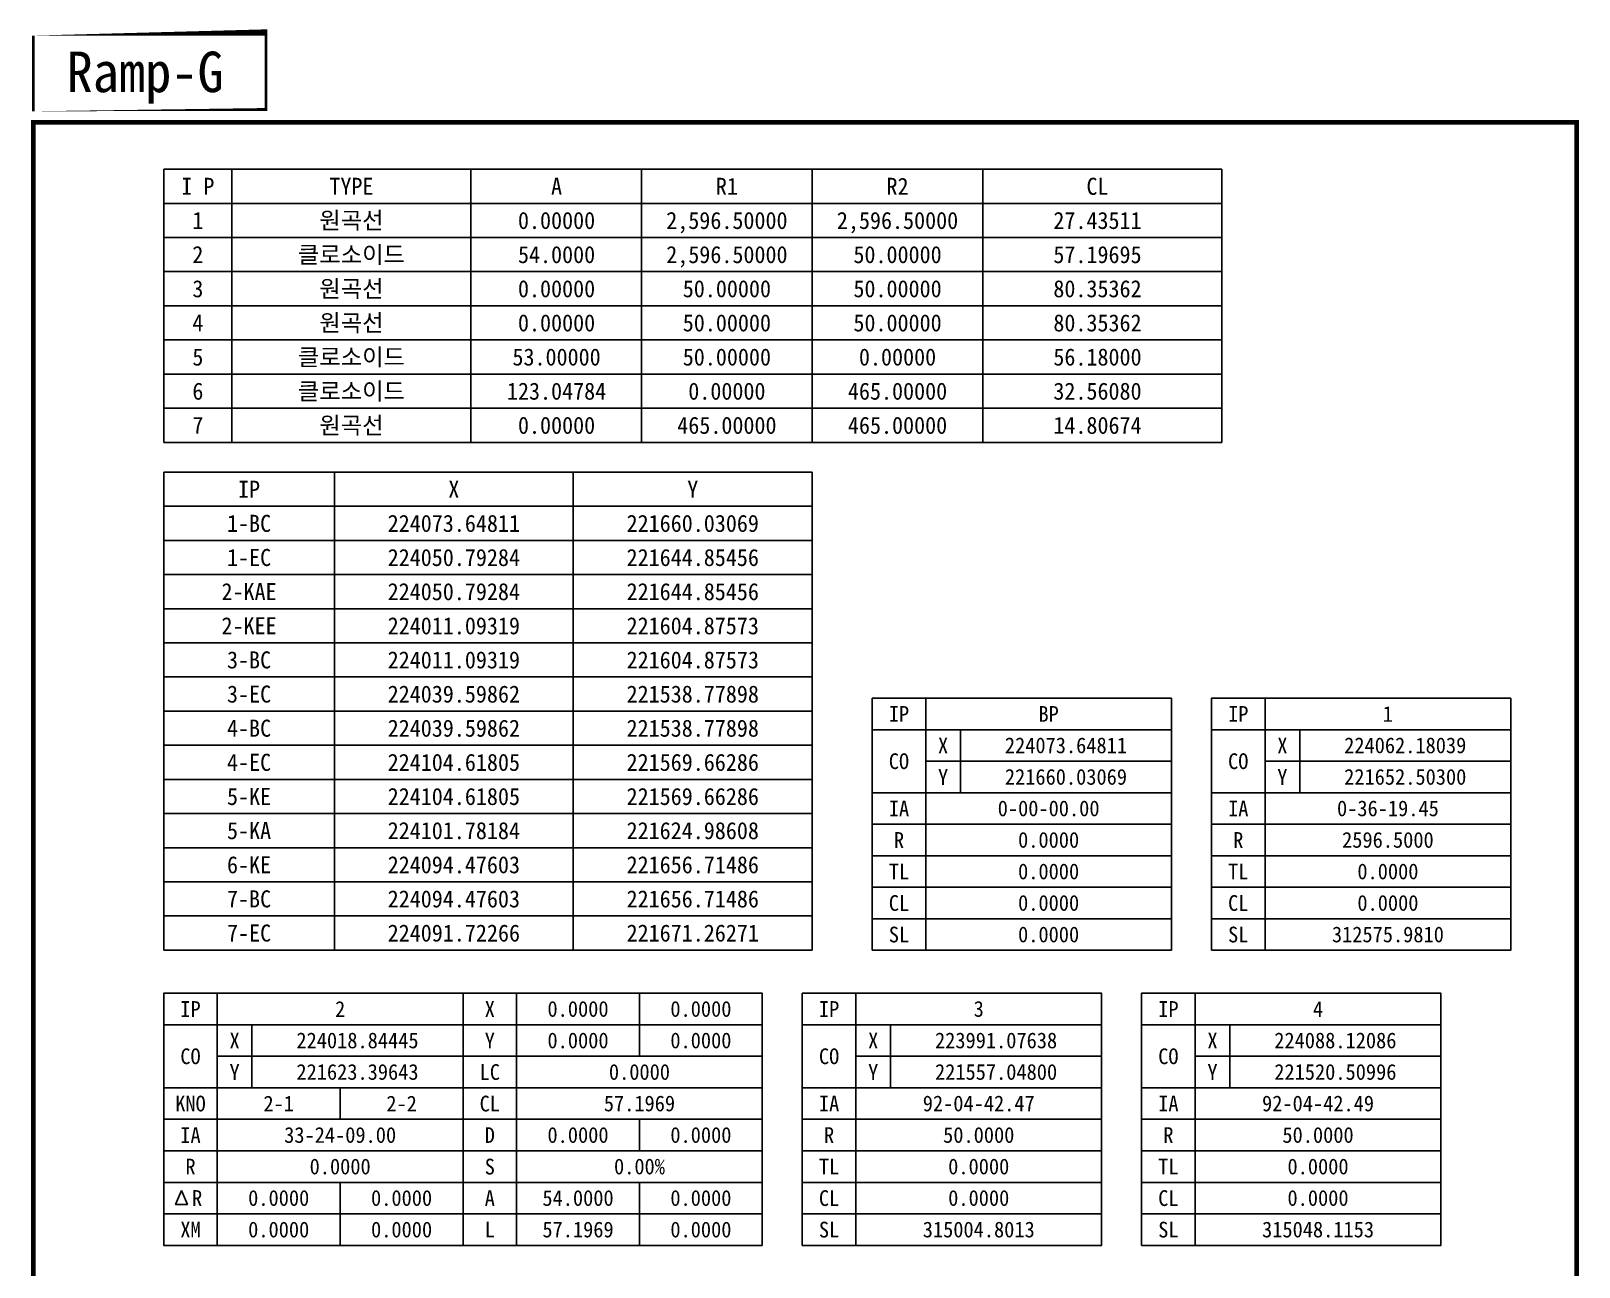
# Model space of a CAD drawing. Header units: metres. Extents: x 224482 to 226004, y 221373 to 222189.
# Drawn here: x 224481.9 to 224973.2, y 221797.3 to 222189.5 of the extents above; entities that cross this region are included whole.
import ezdxf
from ezdxf.enums import TextEntityAlignment as Align

# ---------------------------------------------------------------- set-up
doc = ezdxf.new("R2010")
doc.units = ezdxf.units.M
for name, color, linetype in [('CA-ALGN-TBSM', 2, 'Continuous'), ('CA-TABL-LIN1', 4, 'Continuous'), ('CA-TABL-LIN2', 1, 'Continuous'), ('CA-TABL-TEX2', 3, 'Continuous'), ('CZ-LIN1', 7, 'Continuous'), ('CZ-TEX1', 6, 'Continuous')]:
    doc.layers.add(name, color=color, linetype=linetype)
doc.styles.add('GHS', font='DotumChe.ttf')
doc.styles.add('GTXT', font='DotumChe.ttf')
doc.styles.add('돋움체', font='DotumChe.ttf')

# ---------------------------------------------------------------- blocks, each defined once
blk = doc.blocks.new('CACTCRV')
at = {"layer": 'CA-TABL-LIN1'}
blk.add_line((-15.25, -20), (-15.25, 20), dxfattribs=at)
blk.add_lwpolyline([(-23.75, -20), (23.75, -20), (23.75, 20), (-23.75, 20)], close=True, dxfattribs=at)
at = {"layer": 'CA-TABL-LIN2'}
for p, q in [((-23.75, 15), (23.75, 15)), ((-9.75, 5), (-9.75, 15)), ((-15.25, 10), (23.75, 10)), ((-23.75, 5), (23.75, 5)), ((-23.75, 0), (23.75, 0)), ((-23.75, -5), (23.75, -5)), ((-23.75, -10), (23.75, -10)), ((-23.75, -15), (23.75, -15))]:
    blk.add_line(p, q, dxfattribs=at)
at = {"layer": 'CA-TABL-TEX2', "style": 'GTXT'}
for s, p in [('IP', (-19.5, 17.5)), ('X', (-12.5, 12.5)), ('CO', (-19.5, 10)), ('Y', (-12.5, 7.5)), ('IA', (-19.5, 2.5)), ('R', (-19.5, -2.5)), ('TL', (-19.5, -7.5)), ('CL', (-19.5, -12.5)), ('SL', (-19.5, -17.5))]:
    blk.add_text(s, height=2.5, dxfattribs=at).set_placement(p, align=Align.MIDDLE_CENTER)
at = {"layer": 'CA-TABL-TEX2', "style": 'GTXT', "flags": 4}
for tag, p in [('IPNO', (4.249999359919457, 17.50000162638025)), ('COX', (7, 12.5)), ('COY', (7, 7.5)), ('IA', (4.25, 2.5)), ('R', (4.25, -2.5)), ('TL', (4.25, -7.5)), ('CL', (4.25, -12.5)), ('SL', (4.25, -17.5))]:
    blk.add_attdef(tag, text='', height=2.5, dxfattribs=at).set_placement(p, align=Align.MIDDLE)
blk = doc.blocks.new('CACTSPR')
at = {"layer": 'CA-TABL-LIN1'}
for p, q in [((0, -20), (0, 20)), ((8.5, -20), (8.5, 20))]:
    blk.add_line(p, q, dxfattribs=at)
blk.add_lwpolyline([(47.4999999999709, -20), (-47.5, -20), (-47.5, 20), (47.4999999999709, 20)], close=True, dxfattribs=at)
blk.add_lwpolyline([(-39, -20), (-39, 20)], dxfattribs=at)
at = {"layer": 'CA-TABL-LIN2'}
for p, q in [((28, 10), (28, 20)), ((-47.5, 15), (47.4999999999709, 15)), ((-33.5, 5), (-33.5, 15)), ((-39, 10), (47.5, 10)), ((-47.5, 5), (47.4999999999709, 5)), ((-19.5, 0), (-19.5, 5)), ((-47.5, 0), (47.4999999999709, 0)), ((28, -5), (28, 0)), ((-47.5, -5), (47.4999999999709, -5)), ((-47.5, -10), (47.4999999999709, -10)), ((-19.5, -20), (-19.5, -10)), ((28, -20), (28, -10)), ((-47.5, -15), (47.4999999999709, -15))]:
    blk.add_line(p, q, dxfattribs=at)
at = {"layer": 'CA-TABL-TEX2'}
blk.add_lwpolyline([(-44.67101316927119, -11.30628069797876), (-43.72807519867274, -13.49389222546324), (-45.61395113986964, -13.49389222546324)], close=True, dxfattribs=at)
at = {"layer": 'CA-TABL-TEX2', "style": 'GTXT'}
for s, p in [('IP', (-43.25, 17.5)), ('X', (4.25, 17.5)), ('X', (-36.25, 12.5)), ('Y', (4.25, 12.5)), ('CO', (-43.25, 10)), ('Y', (-36.25, 7.5)), ('LC', (4.25, 7.5)), ('KNO', (-43.25, 2.5)), ('CL', (4.25, 2.5)), ('IA', (-43.25, -2.5)), ('D', (4.25, -2.5)), ('R', (-43.25, -7.5)), ('S', (4.25, -7.5)), ('A', (4.25, -12.5)), ('XM', (-43.25, -17.5)), ('L', (4.25, -17.5))]:
    blk.add_text(s, height=2.5, dxfattribs=at).set_placement(p, align=Align.MIDDLE_CENTER)
blk.add_text('R', height=2.5, dxfattribs=at).set_placement((-42.19743679772364, -12.48919197084615), align=Align.MIDDLE)
at = {"layer": 'CA-TABL-TEX2', "style": 'GTXT', "flags": 4}
for tag, p in [('IPNO', (-19.50000064008054, 17.50000162638025)), ('X1', (18.25, 17.5)), ('X2', (37.75, 17.5)), ('COX', (-16.75, 12.5)), ('Y1', (18.25, 12.5)), ('Y2', (37.75, 12.5)), ('COY', (-16.75, 7.5)), ('LC', (28, 7.5)), ('KNO1', (-29.25000064008054, 2.500001626380254)), ('KNO2', (-9.750000640080543, 2.500001626380254)), ('CL', (28, 2.5)), ('IA', (-19.50000064008054, -2.499998373619746)), ('D1', (18.25, -2.5)), ('D2', (37.75, -2.5)), ('R', (-19.50000064008054, -7.499998373619746)), ('S', (28, -7.5)), ('DR1', (-29.25000064008054, -12.49999837361975)), ('DR2', (-9.750000640080543, -12.49999837361975)), ('A1', (18.25, -12.5)), ('A2', (37.75, -12.5)), ('XM1', (-29.25000064008054, -17.49999837361975)), ('XM2', (-9.750000640080543, -17.49999837361975)), ('SL1', (18.25, -17.5)), ('SL2', (37.75, -17.5))]:
    blk.add_attdef(tag, text='', height=2.5, dxfattribs=at).set_placement(p, align=Align.MIDDLE)

msp = doc.modelspace()

# ---------------------------------------------------------------- linework, layer by layer
at = {"layer": 'CA-TABL-LIN1', "linetype": 'Continuous'}
for p, q in [((224523.9967520901, 222145.6088562117), (224859.8300854234, 222145.6088562116)), ((224523.9967520901, 222145.6088562117), (224523.99675209, 222058.942189545)), ((224545.6634187568, 222145.6088562117), (224545.6634187568, 222134.7755228783)), ((224621.4967520901, 222145.6088562116), (224621.4967520901, 222134.7755228783)), ((224675.6634187568, 222145.6088562117), (224675.6634187568, 222134.7755228783)), ((224675.6634187568, 222145.6088562116), (224675.6634187568, 222134.7755228783)), ((224729.8300854235, 222145.6088562117), (224729.8300854235, 222134.7755228783)), ((224783.9967520901, 222145.6088562117), (224783.9967520901, 222134.7755228783)), ((224859.8300854234, 222145.6088562116), (224859.8300854234, 222134.7755228783)), ((224523.9967520901, 222134.7755228783), (224545.6634187568, 222134.7755228783)), ((224545.6634187568, 222134.7755228783), (224621.4967520901, 222134.7755228783)), ((224545.6634187568, 222134.7755228783), (224545.6634187568, 222123.942189545)), ((224621.4967520901, 222134.7755228783), (224697.3300854234, 222134.7755228783)), ((224621.4967520901, 222134.7755228783), (224621.4967520901, 222123.942189545)), ((224675.6634187568, 222134.7755228783), (224729.8300854235, 222134.7755228783)), ((224675.6634187568, 222134.7755228783), (224675.6634187568, 222123.942189545)), ((224729.8300854235, 222134.7755228783), (224783.9967520901, 222134.7755228783)), ((224729.8300854235, 222134.7755228783), (224729.8300854235, 222123.942189545)), ((224783.9967520902, 222134.7755228783), (224859.8300854234, 222134.7755228783)), ((224783.9967520901, 222134.7755228783), (224783.9967520901, 222123.942189545)), ((224859.8300854234, 222134.7755228783), (224859.8300854234, 222123.942189545)), ((224523.9967520901, 222123.942189545), (224545.6634187568, 222123.942189545)), ((224545.6634187568, 222123.942189545), (224621.4967520901, 222123.942189545)), ((224545.6634187568, 222123.942189545), (224545.6634187568, 222113.1088562117)), ((224621.4967520901, 222123.942189545), (224697.3300854234, 222123.942189545)), ((224621.4967520901, 222123.942189545), (224621.4967520901, 222113.1088562117)), ((224675.6634187568, 222123.942189545), (224729.8300854235, 222123.942189545)), ((224675.6634187568, 222123.942189545), (224675.6634187568, 222113.1088562116)), ((224729.8300854235, 222123.942189545), (224783.9967520901, 222123.942189545)), ((224729.8300854235, 222123.942189545), (224729.8300854235, 222113.1088562117)), ((224783.9967520902, 222123.942189545), (224859.8300854234, 222123.942189545)), ((224783.9967520901, 222123.942189545), (224783.9967520901, 222113.1088562117)), ((224859.8300854234, 222123.942189545), (224859.8300854234, 222113.1088562117)), ((224523.9967520901, 222113.1088562116), (224545.6634187568, 222113.1088562117)), ((224545.6634187568, 222113.1088562117), (224621.4967520901, 222113.1088562117)), ((224545.6634187568, 222113.1088562117), (224545.6634187568, 222102.2755228783)), ((224621.4967520901, 222113.1088562117), (224697.3300854234, 222113.1088562116)), ((224621.4967520901, 222113.1088562117), (224621.4967520901, 222102.2755228783)), ((224675.6634187568, 222113.1088562116), (224729.8300854235, 222113.1088562117)), ((224675.6634187568, 222113.1088562116), (224675.6634187568, 222102.2755228783)), ((224729.8300854235, 222113.1088562117), (224783.9967520901, 222113.1088562117)), ((224729.8300854235, 222113.1088562117), (224729.8300854235, 222102.2755228783)), ((224783.9967520901, 222113.1088562116), (224859.8300854234, 222113.1088562117)), ((224783.9967520901, 222113.1088562117), (224783.9967520901, 222102.2755228783)), ((224859.8300854234, 222113.1088562117), (224859.8300854234, 222102.2755228784)), ((224523.9967520901, 222102.2755228783), (224545.6634187568, 222102.2755228783)), ((224545.6634187568, 222102.2755228783), (224621.4967520901, 222102.2755228783)), ((224545.6634187568, 222102.2755228783), (224545.6634187568, 222091.442189545)), ((224621.4967520901, 222102.2755228783), (224697.3300854234, 222102.2755228783)), ((224621.4967520901, 222102.2755228783), (224621.4967520901, 222091.442189545)), ((224675.6634187568, 222102.2755228783), (224729.8300854235, 222102.2755228783)), ((224675.6634187568, 222102.2755228783), (224675.6634187568, 222091.442189545)), ((224729.8300854235, 222102.2755228783), (224783.9967520901, 222102.2755228783)), ((224729.8300854235, 222102.2755228783), (224729.8300854235, 222091.442189545)), ((224783.9967520901, 222102.2755228783), (224859.8300854234, 222102.2755228784)), ((224783.9967520901, 222102.2755228783), (224783.9967520901, 222091.442189545)), ((224859.8300854234, 222102.2755228784), (224859.8300854234, 222091.442189545)), ((224523.9967520901, 222091.442189545), (224545.6634187568, 222091.442189545)), ((224545.6634187568, 222091.442189545), (224621.4967520901, 222091.442189545)), ((224545.6634187568, 222091.442189545), (224545.6634187568, 222080.6088562117)), ((224621.4967520901, 222091.442189545), (224697.3300854234, 222091.442189545)), ((224621.4967520901, 222091.442189545), (224621.4967520901, 222080.6088562117)), ((224675.6634187568, 222091.442189545), (224729.8300854235, 222091.442189545)), ((224675.6634187568, 222091.442189545), (224675.6634187568, 222080.6088562117)), ((224729.8300854235, 222091.442189545), (224783.9967520901, 222091.442189545)), ((224729.8300854235, 222091.442189545), (224729.8300854235, 222080.6088562116)), ((224783.9967520902, 222091.4421895451), (224859.8300854234, 222091.442189545)), ((224783.9967520901, 222091.442189545), (224783.9967520902, 222080.6088562117)), ((224859.8300854234, 222091.442189545), (224859.8300854234, 222080.6088562116)), ((224523.9967520901, 222080.6088562117), (224545.6634187568, 222080.6088562117)), ((224545.6634187568, 222080.6088562117), (224621.4967520901, 222080.6088562117)), ((224545.6634187567, 222080.6088562116), (224545.6634187568, 222058.942189545)), ((224621.4967520901, 222080.6088562117), (224697.3300854234, 222080.6088562117)), ((224621.4967520901, 222080.6088562117), (224621.4967520901, 222058.942189545)), ((224675.6634187568, 222080.6088562117), (224729.8300854235, 222080.6088562116)), ((224675.6634187568, 222080.6088562117), (224675.6634187567, 222058.942189545)), ((224729.8300854235, 222080.6088562116), (224783.9967520902, 222080.6088562117)), ((224729.8300854234, 222080.6088562117), (224729.8300854234, 222058.942189545)), ((224783.9967520902, 222080.6088562116), (224859.8300854234, 222080.6088562116)), ((224783.9967520901, 222080.6088562117), (224783.9967520902, 222058.942189545)), ((224859.8300854234, 222080.6088562117), (224859.8300854234, 222058.9421895449)), ((224523.9967520901, 222069.7755228783), (224545.6634187568, 222069.7755228783)), ((224545.6634187568, 222069.7755228783), (224621.4967520901, 222069.7755228783)), ((224621.4967520901, 222069.7755228783), (224697.3300854234, 222069.7755228783)), ((224675.6634187568, 222069.7755228783), (224729.8300854234, 222069.7755228783)), ((224729.8300854234, 222069.7755228783), (224783.9967520901, 222069.7755228783)), ((224783.9967520901, 222069.7755228783), (224859.8300854234, 222069.7755228783)), ((224523.99675209, 222058.942189545), (224545.6634187567, 222058.942189545)), ((224545.6634187567, 222058.942189545), (224621.49675209, 222058.942189545)), ((224621.49675209, 222058.942189545), (224697.3300854234, 222058.942189545)), ((224675.6634187567, 222058.942189545), (224729.8300854234, 222058.942189545)), ((224729.8300854234, 222058.942189545), (224783.9967520901, 222058.942189545)), ((224783.9967520901, 222058.942189545), (224859.8300854234, 222058.942189545)), ((224523.9967520901, 222049.4925386259), (224729.8300854234, 222049.4925386259)), ((224523.9967520901, 222049.4925386259), (224523.9967520899, 221897.8258719593)), ((224578.1634187567, 222049.4925386259), (224578.1634187567, 222038.6592052926)), ((224653.9967520901, 222049.4925386259), (224653.9967520901, 222038.6592052926)), ((224729.8300854234, 222049.4925386259), (224729.8300854234, 222038.6592052926)), ((224523.9967520901, 222038.6592052926), (224578.1634187567, 222038.6592052926)), ((224578.1634187567, 222038.6592052926), (224653.9967520901, 222038.6592052926)), ((224578.1634187567, 222038.6592052926), (224578.1634187567, 222027.8258719592)), ((224653.9967520901, 222038.6592052926), (224729.8300854234, 222038.6592052926)), ((224653.9967520901, 222038.6592052926), (224653.9967520901, 222027.8258719592)), ((224729.8300854234, 222038.6592052926), (224729.8300854234, 222027.8258719592)), ((224523.9967520901, 222027.8258719592), (224578.1634187567, 222027.8258719592)), ((224578.1634187567, 222027.8258719592), (224653.9967520901, 222027.8258719592)), ((224578.1634187567, 222027.8258719592), (224578.1634187567, 222016.9925386259)), ((224653.9967520901, 222027.8258719592), (224729.8300854234, 222027.8258719592)), ((224653.9967520901, 222027.8258719592), (224653.9967520901, 222016.9925386259)), ((224729.8300854234, 222027.8258719592), (224729.8300854234, 222016.9925386259)), ((224523.9967520901, 222016.9925386259), (224578.1634187567, 222016.9925386259)), ((224578.1634187567, 222016.9925386259), (224653.9967520901, 222016.9925386259)), ((224578.1634187567, 222016.9925386259), (224578.1634187567, 221995.3258719592)), ((224653.9967520901, 222016.9925386259), (224729.8300854234, 222016.9925386259)), ((224653.9967520901, 222016.9925386259), (224653.9967520901, 221995.3258719593)), ((224729.8300854234, 222016.9925386259), (224729.8300854233, 221995.3258719592)), ((224523.9967520901, 222006.1592052926), (224578.1634187567, 222006.1592052926)), ((224578.1634187567, 222006.1592052926), (224653.9967520901, 222006.1592052926)), ((224653.9967520901, 222006.1592052926), (224729.8300854234, 222006.1592052926)), ((224523.9967520901, 221995.3258719592), (224578.1634187567, 221995.3258719592)), ((224578.1634187567, 221995.3258719592), (224653.9967520901, 221995.3258719592)), ((224578.1634187567, 221995.3258719592), (224578.1634187567, 221984.4925386259)), ((224653.9967520901, 221995.3258719592), (224729.8300854234, 221995.3258719592)), ((224653.9967520901, 221995.3258719592), (224653.9967520901, 221984.4925386259)), ((224729.8300854234, 221995.3258719592), (224729.8300854234, 221984.4925386259)), ((224523.9967520901, 221984.4925386259), (224578.1634187567, 221984.4925386259)), ((224578.1634187567, 221984.4925386259), (224653.9967520901, 221984.4925386259)), ((224578.1634187567, 221984.4925386259), (224578.1634187567, 221973.6592052926)), ((224653.9967520901, 221984.4925386259), (224729.8300854234, 221984.4925386259)), ((224653.9967520901, 221984.4925386259), (224653.9967520901, 221973.6592052926)), ((224729.8300854234, 221984.4925386259), (224729.8300854234, 221973.6592052926)), ((224523.9967520901, 221973.6592052926), (224578.1634187567, 221973.6592052926)), ((224578.1634187567, 221973.6592052926), (224653.9967520901, 221973.6592052926)), ((224578.1634187567, 221973.6592052926), (224578.1634187567, 221962.8258719592)), ((224653.9967520901, 221973.6592052926), (224729.8300854234, 221973.6592052926)), ((224653.9967520901, 221973.6592052926), (224653.9967520901, 221962.8258719592)), ((224729.8300854234, 221973.6592052926), (224729.8300854234, 221962.8258719592)), ((224523.9967520901, 221962.8258719592), (224578.1634187567, 221962.8258719592)), ((224578.1634187567, 221962.8258719592), (224578.1634187567, 221951.9925386259)), ((224578.1634187567, 221962.8258719592), (224653.9967520901, 221962.8258719592)), ((224653.9967520901, 221962.8258719592), (224653.9967520901, 221951.9925386259)), ((224653.9967520901, 221962.8258719592), (224729.8300854234, 221962.8258719592)), ((224729.8300854234, 221962.8258719592), (224729.8300854234, 221951.9925386259)), ((224523.9967520901, 221951.9925386259), (224578.1634187567, 221951.9925386259)), ((224578.1634187567, 221951.9925386259), (224653.9967520901, 221951.9925386259)), ((224578.1634187567, 221951.9925386259), (224578.1634187567, 221941.1592052926)), ((224653.9967520901, 221951.9925386259), (224729.8300854234, 221951.9925386259)), ((224653.9967520901, 221951.9925386259), (224653.9967520901, 221941.1592052926)), ((224729.8300854234, 221951.9925386259), (224729.8300854234, 221941.1592052926)), ((224523.9967520901, 221941.1592052926), (224578.1634187567, 221941.1592052926)), ((224578.1634187567, 221941.1592052926), (224653.9967520901, 221941.1592052926)), ((224578.1634187567, 221941.1592052926), (224578.1634187567, 221930.3258719592)), ((224653.9967520901, 221941.1592052926), (224729.8300854234, 221941.1592052926)), ((224653.9967520901, 221941.1592052926), (224653.9967520901, 221930.3258719592)), ((224729.8300854234, 221941.1592052926), (224729.8300854233, 221919.4925386259)), ((224523.9967520901, 221930.3258719592), (224578.1634187567, 221930.3258719592)), ((224578.1634187567, 221930.3258719592), (224653.9967520901, 221930.3258719592)), ((224578.1634187567, 221930.3258719592), (224578.1634187567, 221919.4925386259)), ((224653.9967520901, 221930.3258719592), (224729.8300854234, 221930.3258719592)), ((224653.9967520901, 221930.3258719592), (224653.9967520901, 221919.4925386259)), ((224523.99675209, 221919.4925386259), (224578.1634187567, 221919.4925386259)), ((224578.1634187567, 221919.4925386259), (224653.99675209, 221919.4925386259)), ((224578.1634187567, 221919.4925386259), (224578.1634187567, 221908.6592052926)), ((224653.99675209, 221919.4925386259), (224729.8300854233, 221919.4925386259)), ((224653.99675209, 221919.4925386259), (224653.99675209, 221908.6592052926)), ((224729.8300854233, 221919.4925386259), (224729.8300854233, 221908.6592052926)), ((224523.99675209, 221908.6592052926), (224578.1634187567, 221908.6592052926)), ((224578.1634187567, 221908.6592052926), (224653.99675209, 221908.6592052926)), ((224578.1634187567, 221908.6592052926), (224578.1634187567, 221897.8258719593)), ((224653.99675209, 221908.6592052926), (224729.8300854233, 221908.6592052926)), ((224653.99675209, 221908.6592052926), (224653.99675209, 221897.8258719592)), ((224729.8300854233, 221908.6592052926), (224729.8300854233, 221897.8258719593)), ((224523.9967520901, 221897.8258719593), (224578.1634187567, 221897.8258719593)), ((224578.1634187567, 221897.8258719593), (224653.99675209, 221897.8258719592)), ((224653.99675209, 221897.8258719592), (224729.8300854233, 221897.8258719593))]:
    msp.add_line(p, q, dxfattribs=at)
at = {"layer": 'CZ-LIN1'}
for points, const_width in [([(224556.4449086014, 222164.5678692689), (224556.444908601, 222189.0300073641), (224482.608718569, 222189.0300073629), (224482.6087185693, 222164.5678692678)], 0.8999999999999999), ([(224482.6087185693, 222160.4988828255), (224972.4702660186, 222160.4988828255), (224972.4702660186, 221373.8131992592), (224482.6087185693, 221373.8131992592)], 1.5)]:
    msp.add_lwpolyline(points, close=True, dxfattribs=dict(at, const_width=const_width))

# ---------------------------------------------------------------- block references
at = {"layer": 'CA-ALGN-TBSM'}
ref = msp.add_blockref('CACTCRV', (224796.3658954233, 221937.7649546662), dxfattribs=dict(at, xscale=2, yscale=2, zscale=2))
ref.add_attrib('IPNO', 'BP', dxfattribs={"layer": 'CA-TABL-TEX2', "height": 5, "style": 'GTXT'}).set_placement((224804.8658941431, 221972.764957919), align=Align.MIDDLE)
ref.add_attrib('COX', '224073.64811', dxfattribs={"layer": 'CA-TABL-TEX2', "height": 5, "style": 'GTXT'}).set_placement((224810.3658954233, 221962.7649546662), align=Align.MIDDLE)
ref.add_attrib('COY', '221660.03069', dxfattribs={"layer": 'CA-TABL-TEX2', "height": 5, "style": 'GTXT'}).set_placement((224810.3658954233, 221952.7649546662), align=Align.MIDDLE)
ref.add_attrib('IA', '0-00-00.00', dxfattribs={"layer": 'CA-TABL-TEX2', "height": 5, "style": 'GTXT'}).set_placement((224804.8658954233, 221942.7649546662), align=Align.MIDDLE)
ref.add_attrib('R', '0.0000', dxfattribs={"layer": 'CA-TABL-TEX2', "height": 5, "style": 'GTXT'}).set_placement((224804.8658954233, 221932.7649546662), align=Align.MIDDLE)
ref.add_attrib('TL', '0.0000', dxfattribs={"layer": 'CA-TABL-TEX2', "height": 5, "style": 'GTXT'}).set_placement((224804.8658954233, 221922.7649546662), align=Align.MIDDLE)
ref.add_attrib('CL', '0.0000', dxfattribs={"layer": 'CA-TABL-TEX2', "height": 5, "style": 'GTXT'}).set_placement((224804.8658954233, 221912.7649546662), align=Align.MIDDLE)
ref.add_attrib('SL', '0.0000', dxfattribs={"layer": 'CA-TABL-TEX2', "height": 5, "style": 'GTXT'}).set_placement((224804.8658954233, 221902.7649546662), align=Align.MIDDLE)
ref = msp.add_blockref('CACTCRV', (224904.0564327349, 221937.7649546662), dxfattribs=dict(at, xscale=2, yscale=2, zscale=2))
ref.add_attrib('IPNO', '1', dxfattribs={"layer": 'CA-TABL-TEX2', "height": 5, "style": 'GTXT'}).set_placement((224912.5564314548, 221972.764957919), align=Align.MIDDLE)
ref.add_attrib('COX', '224062.18039', dxfattribs={"layer": 'CA-TABL-TEX2', "height": 5, "style": 'GTXT'}).set_placement((224918.0564327349, 221962.7649546662), align=Align.MIDDLE)
ref.add_attrib('COY', '221652.50300', dxfattribs={"layer": 'CA-TABL-TEX2', "height": 5, "style": 'GTXT'}).set_placement((224918.0564327349, 221952.7649546662), align=Align.MIDDLE)
ref.add_attrib('IA', '0-36-19.45', dxfattribs={"layer": 'CA-TABL-TEX2', "height": 5, "style": 'GTXT'}).set_placement((224912.5564327349, 221942.7649546662), align=Align.MIDDLE)
ref.add_attrib('R', '2596.5000', dxfattribs={"layer": 'CA-TABL-TEX2', "height": 5, "style": 'GTXT'}).set_placement((224912.5564327349, 221932.7649546662), align=Align.MIDDLE)
ref.add_attrib('TL', '0.0000', dxfattribs={"layer": 'CA-TABL-TEX2', "height": 5, "style": 'GTXT'}).set_placement((224912.5564327349, 221922.7649546662), align=Align.MIDDLE)
ref.add_attrib('CL', '0.0000', dxfattribs={"layer": 'CA-TABL-TEX2', "height": 5, "style": 'GTXT'}).set_placement((224912.5564327349, 221912.7649546662), align=Align.MIDDLE)
ref.add_attrib('SL', '312575.9810', dxfattribs={"layer": 'CA-TABL-TEX2', "height": 5, "style": 'GTXT'}).set_placement((224912.5564327349, 221902.7649546662), align=Align.MIDDLE)
ref = msp.add_blockref('CACTSPR', (224618.99675209, 221844.1315028474), dxfattribs=dict(at, xscale=2, yscale=2, zscale=2))
ref.add_attrib('IPNO', '2', dxfattribs={"layer": 'CA-TABL-TEX2', "height": 5, "style": 'GTXT'}).set_placement((224579.9967508098, 221879.1315061002), align=Align.MIDDLE)
ref.add_attrib('COX', '224018.84445', dxfattribs={"layer": 'CA-TABL-TEX2', "height": 5, "style": 'GTXT'}).set_placement((224585.49675209, 221869.1315028474), align=Align.MIDDLE)
ref.add_attrib('COY', '221623.39643', dxfattribs={"layer": 'CA-TABL-TEX2', "height": 5, "style": 'GTXT'}).set_placement((224585.49675209, 221859.1315028474), align=Align.MIDDLE)
ref.add_attrib('KNO1', '2-1', dxfattribs={"layer": 'CA-TABL-TEX2', "height": 5, "style": 'GTXT'}).set_placement((224560.4967508098, 221849.1315061002), align=Align.MIDDLE)
ref.add_attrib('KNO2', '2-2', dxfattribs={"layer": 'CA-TABL-TEX2', "height": 5, "style": 'GTXT'}).set_placement((224599.4967508098, 221849.1315061002), align=Align.MIDDLE)
ref.add_attrib('IA', '33-24-09.00', dxfattribs={"layer": 'CA-TABL-TEX2', "height": 5, "style": 'GTXT'}).set_placement((224579.9967508098, 221839.1315061002), align=Align.MIDDLE)
ref.add_attrib('R', '0.0000', dxfattribs={"layer": 'CA-TABL-TEX2', "height": 5, "style": 'GTXT'}).set_placement((224579.9967508098, 221829.1315061002), align=Align.MIDDLE)
ref.add_attrib('DR1', '0.0000', dxfattribs={"layer": 'CA-TABL-TEX2', "height": 5, "style": 'GTXT'}).set_placement((224560.4967508098, 221819.1315061002), align=Align.MIDDLE)
ref.add_attrib('DR2', '0.0000', dxfattribs={"layer": 'CA-TABL-TEX2', "height": 5, "style": 'GTXT'}).set_placement((224599.4967508098, 221819.1315061002), align=Align.MIDDLE)
ref.add_attrib('XM1', '0.0000', dxfattribs={"layer": 'CA-TABL-TEX2', "height": 5, "style": 'GTXT'}).set_placement((224560.4967508098, 221809.1315061002), align=Align.MIDDLE)
ref.add_attrib('XM2', '0.0000', dxfattribs={"layer": 'CA-TABL-TEX2', "height": 5, "style": 'GTXT'}).set_placement((224599.4967508098, 221809.1315061002), align=Align.MIDDLE)
ref.add_attrib('X1', '0.0000', dxfattribs={"layer": 'CA-TABL-TEX2', "height": 5, "style": 'GTXT'}).set_placement((224655.49675209, 221879.1315028474), align=Align.MIDDLE)
ref.add_attrib('X2', '0.0000', dxfattribs={"layer": 'CA-TABL-TEX2', "height": 5, "style": 'GTXT'}).set_placement((224694.49675209, 221879.1315028474), align=Align.MIDDLE)
ref.add_attrib('Y1', '0.0000', dxfattribs={"layer": 'CA-TABL-TEX2', "height": 5, "style": 'GTXT'}).set_placement((224655.49675209, 221869.1315028474), align=Align.MIDDLE)
ref.add_attrib('Y2', '0.0000', dxfattribs={"layer": 'CA-TABL-TEX2', "height": 5, "style": 'GTXT'}).set_placement((224694.49675209, 221869.1315028474), align=Align.MIDDLE)
ref.add_attrib('LC', '0.0000', dxfattribs={"layer": 'CA-TABL-TEX2', "height": 5, "style": 'GTXT'}).set_placement((224674.99675209, 221859.1315028474), align=Align.MIDDLE)
ref.add_attrib('CL', '57.1969', dxfattribs={"layer": 'CA-TABL-TEX2', "height": 5, "style": 'GTXT'}).set_placement((224674.99675209, 221849.1315028474), align=Align.MIDDLE)
ref.add_attrib('D1', '0.0000', dxfattribs={"layer": 'CA-TABL-TEX2', "height": 5, "style": 'GTXT'}).set_placement((224655.49675209, 221839.1315028474), align=Align.MIDDLE)
ref.add_attrib('D2', '0.0000', dxfattribs={"layer": 'CA-TABL-TEX2', "height": 5, "style": 'GTXT'}).set_placement((224694.49675209, 221839.1315028474), align=Align.MIDDLE)
ref.add_attrib('S', '0.00%', dxfattribs={"layer": 'CA-TABL-TEX2', "height": 5, "style": 'GTXT'}).set_placement((224674.99675209, 221829.1315028474), align=Align.MIDDLE)
ref.add_attrib('A1', '54.0000', dxfattribs={"layer": 'CA-TABL-TEX2', "height": 5, "style": 'GTXT'}).set_placement((224655.49675209, 221819.1315028474), align=Align.MIDDLE)
ref.add_attrib('A2', '0.0000', dxfattribs={"layer": 'CA-TABL-TEX2', "height": 5, "style": 'GTXT'}).set_placement((224694.49675209, 221819.1315028474), align=Align.MIDDLE)
ref.add_attrib('SL1', '57.1969', dxfattribs={"layer": 'CA-TABL-TEX2', "height": 5, "style": 'GTXT'}).set_placement((224655.49675209, 221809.1315028474), align=Align.MIDDLE)
ref.add_attrib('SL2', '0.0000', dxfattribs={"layer": 'CA-TABL-TEX2', "height": 5, "style": 'GTXT'}).set_placement((224694.49675209, 221809.1315028474), align=Align.MIDDLE)
ref = msp.add_blockref('CACTCRV', (224774.1872894017, 221844.1315028474), dxfattribs=dict(at, xscale=2, yscale=2, zscale=2))
ref.add_attrib('IPNO', '3', dxfattribs={"layer": 'CA-TABL-TEX2', "height": 5, "style": 'GTXT'}).set_placement((224782.6872881215, 221879.1315061002), align=Align.MIDDLE)
ref.add_attrib('COX', '223991.07638', dxfattribs={"layer": 'CA-TABL-TEX2', "height": 5, "style": 'GTXT'}).set_placement((224788.1872894017, 221869.1315028474), align=Align.MIDDLE)
ref.add_attrib('COY', '221557.04800', dxfattribs={"layer": 'CA-TABL-TEX2', "height": 5, "style": 'GTXT'}).set_placement((224788.1872894017, 221859.1315028474), align=Align.MIDDLE)
ref.add_attrib('IA', '92-04-42.47', dxfattribs={"layer": 'CA-TABL-TEX2', "height": 5, "style": 'GTXT'}).set_placement((224782.6872894017, 221849.1315028474), align=Align.MIDDLE)
ref.add_attrib('R', '50.0000', dxfattribs={"layer": 'CA-TABL-TEX2', "height": 5, "style": 'GTXT'}).set_placement((224782.6872894017, 221839.1315028474), align=Align.MIDDLE)
ref.add_attrib('TL', '0.0000', dxfattribs={"layer": 'CA-TABL-TEX2', "height": 5, "style": 'GTXT'}).set_placement((224782.6872894017, 221829.1315028474), align=Align.MIDDLE)
ref.add_attrib('CL', '0.0000', dxfattribs={"layer": 'CA-TABL-TEX2', "height": 5, "style": 'GTXT'}).set_placement((224782.6872894017, 221819.1315028474), align=Align.MIDDLE)
ref.add_attrib('SL', '315004.8013', dxfattribs={"layer": 'CA-TABL-TEX2', "height": 5, "style": 'GTXT'}).set_placement((224782.6872894017, 221809.1315028474), align=Align.MIDDLE)
ref = msp.add_blockref('CACTCRV', (224881.8778267133, 221844.1315028474), dxfattribs=dict(at, xscale=2, yscale=2, zscale=2))
ref.add_attrib('IPNO', '4', dxfattribs={"layer": 'CA-TABL-TEX2', "height": 5, "style": 'GTXT'}).set_placement((224890.3778254332, 221879.1315061002), align=Align.MIDDLE)
ref.add_attrib('COX', '224088.12086', dxfattribs={"layer": 'CA-TABL-TEX2', "height": 5, "style": 'GTXT'}).set_placement((224895.8778267133, 221869.1315028474), align=Align.MIDDLE)
ref.add_attrib('COY', '221520.50996', dxfattribs={"layer": 'CA-TABL-TEX2', "height": 5, "style": 'GTXT'}).set_placement((224895.8778267133, 221859.1315028474), align=Align.MIDDLE)
ref.add_attrib('IA', '92-04-42.49', dxfattribs={"layer": 'CA-TABL-TEX2', "height": 5, "style": 'GTXT'}).set_placement((224890.3778267133, 221849.1315028474), align=Align.MIDDLE)
ref.add_attrib('R', '50.0000', dxfattribs={"layer": 'CA-TABL-TEX2', "height": 5, "style": 'GTXT'}).set_placement((224890.3778267133, 221839.1315028474), align=Align.MIDDLE)
ref.add_attrib('TL', '0.0000', dxfattribs={"layer": 'CA-TABL-TEX2', "height": 5, "style": 'GTXT'}).set_placement((224890.3778267133, 221829.1315028474), align=Align.MIDDLE)
ref.add_attrib('CL', '0.0000', dxfattribs={"layer": 'CA-TABL-TEX2', "height": 5, "style": 'GTXT'}).set_placement((224890.3778267133, 221819.1315028474), align=Align.MIDDLE)
ref.add_attrib('SL', '315048.1153', dxfattribs={"layer": 'CA-TABL-TEX2', "height": 5, "style": 'GTXT'}).set_placement((224890.3778267133, 221809.1315028474), align=Align.MIDDLE)

# ---------------------------------------------------------------- texts
at = {"layer": 'CA-TABL-TEX2', "lineweight": 0, "style": 'GHS'}
for s, p in [('I P', (224534.8300854234, 222137.4838562116)), ('TYPE', (224583.5800854234, 222137.4838562116)), ('A', (224648.6873187833, 222137.4838562116)), ('R1', (224702.7467520901, 222137.4838562117)), ('R2', (224756.9134187568, 222137.4838562117)), ('CL', (224820.370484751, 222137.4838562116)), ('1', (224534.8300854234, 222126.6505228783)), ('원곡선', (224583.5800854234, 222126.6505228783)), ('0.00000', (224648.6873187833, 222126.6505228783)), ('2,596.50000', (224702.7467520901, 222126.6505228783)), ('2,596.50000', (224756.9134187568, 222126.6505228783)), ('27.43511', (224820.370484751, 222126.6505228783)), ('2', (224534.8300854234, 222115.817189545)), ('클로소이드', (224583.5800854234, 222115.817189545)), ('54.0000', (224648.6873187833, 222115.817189545)), ('2,596.50000', (224702.7467520901, 222115.817189545)), ('50.00000', (224756.9134187568, 222115.817189545)), ('57.19695', (224820.370484751, 222115.817189545)), ('3', (224534.8300854234, 222104.9838562117)), ('원곡선', (224583.5800854234, 222104.9838562116)), ('0.00000', (224648.6873187833, 222104.9838562116)), ('50.00000', (224702.7467520901, 222104.9838562117)), ('50.00000', (224756.9134187568, 222104.9838562116)), ('80.35362', (224820.370484751, 222104.9838562117)), ('4', (224534.8300854234, 222094.1505228784)), ('원곡선', (224583.5800854234, 222094.1505228783)), ('0.00000', (224648.6873187833, 222094.1505228783)), ('50.00000', (224702.7467520901, 222094.1505228783)), ('50.00000', (224756.9134187568, 222094.1505228784)), ('80.35362', (224820.370484751, 222094.1505228783)), ('5', (224534.8300854234, 222083.317189545)), ('클로소이드', (224583.5800854234, 222083.317189545)), ('53.00000', (224648.6873187833, 222083.317189545)), ('50.00000', (224702.7467520901, 222083.317189545)), ('0.00000', (224756.9134187568, 222083.317189545)), ('56.18000', (224820.370484751, 222083.317189545)), ('6', (224534.8300854234, 222072.4838562116)), ('클로소이드', (224583.5800854234, 222072.4838562117)), ('123.04784', (224648.6873187832, 222072.4838562116)), ('0.00000', (224702.7467520901, 222072.4838562117)), ('465.00000', (224756.9134187568, 222072.4838562116)), ('32.56080', (224820.370484751, 222072.4838562117)), ('7', (224534.8300854234, 222061.6505228783)), ('원곡선', (224583.5800854234, 222061.6505228783)), ('0.00000', (224648.6873187832, 222061.6505228783)), ('465.00000', (224702.7467520901, 222061.6505228783)), ('465.00000', (224756.9134187567, 222061.6505228783)), ('14.80674', (224820.370484751, 222061.6505228783)), ('IP', (224551.0800854234, 222041.3675386259)), ('X', (224616.0800854234, 222041.3675386259)), ('Y', (224691.9134187567, 222041.3675386259)), ('1-BC', (224551.0800854234, 222030.5342052926)), ('224073.64811', (224616.0800854234, 222030.5342052926)), ('221660.03069', (224691.9134187567, 222030.5342052926)), ('1-EC', (224551.0800854233, 222019.7008719592)), ('224050.79284', (224616.0800854234, 222019.7008719592)), ('221644.85456', (224691.9134187567, 222019.7008719592)), ('2-KAE', (224551.0800854234, 222008.8675386259)), ('224050.79284', (224616.0800854234, 222008.8675386259)), ('221644.85456', (224691.9134187567, 222008.8675386259)), ('2-KEE', (224551.0800854234, 221998.0342052926)), ('224011.09319', (224616.0800854234, 221998.0342052926)), ('221604.87573', (224691.9134187567, 221998.0342052926)), ('3-BC', (224551.0800854234, 221987.2008719592)), ('224011.09319', (224616.0800854234, 221987.2008719592)), ('221604.87573', (224691.9134187567, 221987.2008719592)), ('3-EC', (224551.0800854234, 221976.3675386259)), ('224039.59862', (224616.0800854234, 221976.3675386259)), ('221538.77898', (224691.9134187567, 221976.3675386259)), ('4-BC', (224551.0800854234, 221965.5342052926)), ('224039.59862', (224616.0800854234, 221965.5342052926)), ('221538.77898', (224691.9134187567, 221965.5342052926)), ('4-EC', (224551.0800854234, 221954.7008719592)), ('224104.61805', (224616.0800854234, 221954.7008719592)), ('221569.66286', (224691.9134187567, 221954.7008719592)), ('5-KE', (224551.0800854235, 221943.8675386259)), ('224104.61805', (224616.0800854234, 221943.8675386259)), ('221569.66286', (224691.9134187567, 221943.8675386259)), ('5-KA', (224551.0800854234, 221933.0342052925)), ('224101.78184', (224616.0800854234, 221933.0342052926)), ('221624.98608', (224691.9134187567, 221933.0342052926)), ('6-KE', (224551.0800854234, 221922.2008719592)), ('224094.47603', (224616.0800854234, 221922.2008719592)), ('221656.71486', (224691.9134187567, 221922.2008719592)), ('7-BC', (224551.0800854234, 221911.3675386259)), ('224094.47603', (224616.0800854233, 221911.3675386259)), ('221656.71486', (224691.9134187567, 221911.3675386259)), ('7-EC', (224551.0800854234, 221900.5342052926)), ('224091.72266', (224616.0800854234, 221900.5342052926)), ('221671.26271', (224691.9134187567, 221900.5342052926))]:
    msp.add_text(s, height=5.416666666666666, dxfattribs=at).set_placement(p, align=Align.CENTER)
at = {"layer": 'CZ-TEX1', "style": '돋움체'}
msp.add_text('Ramp-G', height=12.86399999794176, dxfattribs=at).set_placement((224493.1596400782, 222170.0713712226))

doc.saveas('drawing.dxf')
